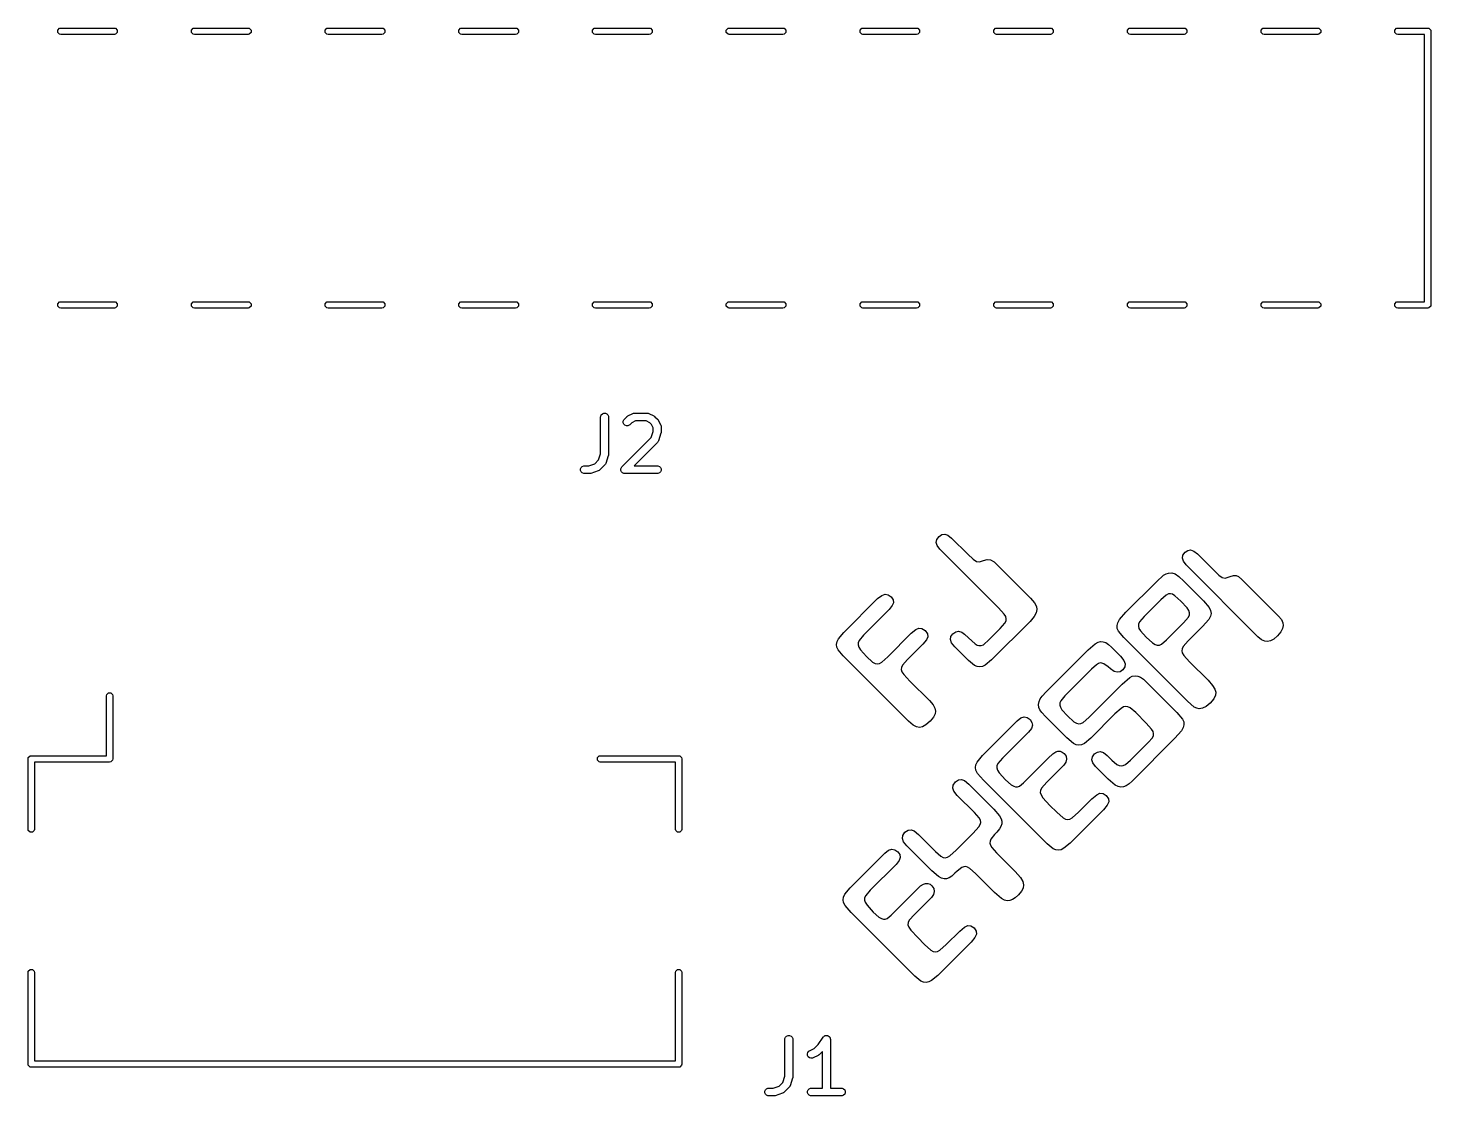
# Model space of a CAD drawing. Extents: x 135.5 to 176.4, y -99.8 to -79.5.
# Drawn here: x 149.74 to 176.39, y -99.8 to -79.52 of the extents above; entities that cross this region are included whole.
import ezdxf

# ---------------------------------------------------------------- set-up
doc = ezdxf.new("R2010")
doc.units = 0
doc.layers.add('BLACK', color=7, linetype='CONTINUOUS')

msp = doc.modelspace()

# ---------------------------------------------------------------- linework, layer by layer
at = {"layer": 'BLACK', "linetype": 'CONTINUOUS'}
for p, q in [((150.304567, -79.552039), (150.337039, -79.519567)), ((150.304567, -79.597961), (150.304567, -79.552039)), ((150.337039, -79.630433), (150.304567, -79.597961)), ((150.337039, -79.519567), (150.36, -79.515)), ((150.36, -79.635), (150.337039, -79.630433)), ((150.36, -79.515), (151.38, -79.515)), ((151.38, -79.635), (150.36, -79.635)), ((151.38, -79.515), (151.402961, -79.519567)), ((151.402961, -79.630433), (151.38, -79.635)), ((151.402961, -79.519567), (151.435433, -79.552039)), ((151.435433, -79.597961), (151.402961, -79.630433)), ((151.435433, -79.552039), (151.435433, -79.597961)), ((152.844567, -79.552039), (152.877039, -79.519567)), ((152.844567, -79.597961), (152.844567, -79.552039)), ((152.877039, -79.630433), (152.844567, -79.597961)), ((152.877039, -79.519567), (152.9, -79.515)), ((152.9, -79.635), (152.877039, -79.630433)), ((152.9, -79.515), (153.92, -79.515)), ((153.92, -79.635), (152.9, -79.635)), ((153.92, -79.515), (153.942961, -79.519567)), ((153.942961, -79.630433), (153.92, -79.635)), ((153.942961, -79.519567), (153.975433, -79.552039)), ((153.975433, -79.597961), (153.942961, -79.630433)), ((153.975433, -79.552039), (153.975433, -79.597961)), ((155.384567, -79.552039), (155.417039, -79.519567)), ((155.384567, -79.597961), (155.384567, -79.552039)), ((155.417039, -79.630433), (155.384567, -79.597961)), ((155.417039, -79.519567), (155.44, -79.515)), ((155.44, -79.635), (155.417039, -79.630433)), ((155.44, -79.515), (156.46, -79.515)), ((156.46, -79.635), (155.44, -79.635)), ((156.46, -79.515), (156.482961, -79.519567)), ((156.482961, -79.630433), (156.46, -79.635)), ((156.482961, -79.519567), (156.515433, -79.552039)), ((156.515433, -79.597961), (156.482961, -79.630433)), ((156.515433, -79.552039), (156.515433, -79.597961)), ((157.924567, -79.552039), (157.957039, -79.519567)), ((157.924567, -79.597961), (157.924567, -79.552039)), ((157.957039, -79.630433), (157.924567, -79.597961)), ((157.957039, -79.519567), (157.98, -79.515)), ((157.98, -79.635), (157.957039, -79.630433)), ((157.98, -79.515), (159, -79.515)), ((159, -79.635), (157.98, -79.635)), ((159, -79.515), (159.022961, -79.519567)), ((159.022961, -79.630433), (159, -79.635)), ((159.022961, -79.519567), (159.055433, -79.552039)), ((159.055433, -79.597961), (159.022961, -79.630433)), ((159.055433, -79.552039), (159.055433, -79.597961)), ((160.464567, -79.552039), (160.497039, -79.519567)), ((160.464567, -79.597961), (160.464567, -79.552039)), ((160.497039, -79.630433), (160.464567, -79.597961)), ((160.497039, -79.519567), (160.52, -79.515)), ((160.52, -79.635), (160.497039, -79.630433)), ((160.52, -79.515), (161.54, -79.515)), ((161.54, -79.635), (160.52, -79.635)), ((161.54, -79.515), (161.562961, -79.519567)), ((161.562961, -79.630433), (161.54, -79.635)), ((161.562961, -79.519567), (161.595433, -79.552039)), ((161.595433, -79.597961), (161.562961, -79.630433)), ((161.595433, -79.552039), (161.595433, -79.597961)), ((163.004567, -79.552039), (163.037039, -79.519567)), ((163.004567, -79.597961), (163.004567, -79.552039)), ((163.037039, -79.630433), (163.004567, -79.597961)), ((163.037039, -79.519567), (163.06, -79.515)), ((163.06, -79.635), (163.037039, -79.630433)), ((163.06, -79.515), (164.08, -79.515)), ((164.08, -79.635), (163.06, -79.635)), ((164.08, -79.515), (164.102961, -79.519567)), ((164.102961, -79.630433), (164.08, -79.635)), ((164.102961, -79.519567), (164.135433, -79.552039)), ((164.135433, -79.597961), (164.102961, -79.630433)), ((164.135433, -79.552039), (164.135433, -79.597961)), ((165.544567, -79.552039), (165.577039, -79.519567)), ((165.544567, -79.597961), (165.544567, -79.552039)), ((165.577039, -79.630433), (165.544567, -79.597961)), ((165.577039, -79.519567), (165.6, -79.515)), ((165.6, -79.635), (165.577039, -79.630433)), ((165.6, -79.515), (166.62, -79.515)), ((166.62, -79.635), (165.6, -79.635)), ((166.62, -79.515), (166.642961, -79.519567)), ((166.642961, -79.630433), (166.62, -79.635)), ((166.642961, -79.519567), (166.675433, -79.552039)), ((166.675433, -79.597961), (166.642961, -79.630433)), ((166.675433, -79.552039), (166.675433, -79.597961)), ((168.084567, -79.552039), (168.117039, -79.519567)), ((168.084567, -79.597961), (168.084567, -79.552039)), ((168.117039, -79.630433), (168.084567, -79.597961)), ((168.117039, -79.519567), (168.14, -79.515)), ((168.14, -79.635), (168.117039, -79.630433)), ((168.14, -79.515), (169.16, -79.515)), ((169.16, -79.635), (168.14, -79.635)), ((169.16, -79.515), (169.182961, -79.519567)), ((169.182961, -79.630433), (169.16, -79.635)), ((169.182961, -79.519567), (169.215433, -79.552039)), ((169.215433, -79.597961), (169.182961, -79.630433)), ((169.215433, -79.552039), (169.215433, -79.597961)), ((170.624567, -79.552039), (170.657039, -79.519567)), ((170.624567, -79.597961), (170.624567, -79.552039)), ((170.657039, -79.630433), (170.624567, -79.597961)), ((170.657039, -79.519567), (170.68, -79.515)), ((170.68, -79.635), (170.657039, -79.630433)), ((170.68, -79.515), (171.7, -79.515)), ((171.7, -79.635), (170.68, -79.635)), ((171.7, -79.515), (171.722961, -79.519567)), ((171.722961, -79.630433), (171.7, -79.635)), ((171.722961, -79.519567), (171.755433, -79.552039)), ((171.755433, -79.597961), (171.722961, -79.630433)), ((171.755433, -79.552039), (171.755433, -79.597961)), ((173.164567, -79.552039), (173.197039, -79.519567)), ((173.164567, -79.597961), (173.164567, -79.552039)), ((173.197039, -79.630433), (173.164567, -79.597961)), ((173.197039, -79.519567), (173.22, -79.515)), ((173.22, -79.635), (173.197039, -79.630433)), ((173.22, -79.515), (174.24, -79.515)), ((174.24, -79.635), (173.22, -79.635)), ((174.24, -79.515), (174.262961, -79.519567)), ((174.262961, -79.630433), (174.24, -79.635)), ((174.262961, -79.519567), (174.295433, -79.552039)), ((174.295433, -79.597961), (174.262961, -79.630433)), ((174.295433, -79.552039), (174.295433, -79.597961)), ((175.704567, -79.552039), (175.737039, -79.519567)), ((175.704567, -79.597961), (175.704567, -79.552039)), ((175.737039, -79.630433), (175.704567, -79.597961)), ((175.737039, -79.519567), (175.76, -79.515)), ((175.76, -79.635), (175.737039, -79.630433)), ((175.76, -79.515), (176.33, -79.515)), ((176.27, -79.635), (175.76, -79.635)), ((176.27, -84.715), (176.27, -79.635)), ((176.33, -79.515), (176.352961, -79.519567)), ((176.352961, -79.519567), (176.385433, -79.552039)), ((176.385433, -79.552039), (176.39, -79.575)), ((176.39, -79.575), (176.39, -84.775)), ((150.304567, -84.752039), (150.337039, -84.719567)), ((150.337039, -84.719567), (150.36, -84.715)), ((150.36, -84.715), (151.38, -84.715)), ((151.38, -84.715), (151.402961, -84.719567)), ((151.402961, -84.719567), (151.435433, -84.752039)), ((152.844567, -84.752039), (152.877039, -84.719567)), ((152.877039, -84.719567), (152.9, -84.715)), ((152.9, -84.715), (153.92, -84.715)), ((153.92, -84.715), (153.942961, -84.719567)), ((153.942961, -84.719567), (153.975433, -84.752039)), ((155.384567, -84.752039), (155.417039, -84.719567)), ((155.417039, -84.719567), (155.44, -84.715)), ((155.44, -84.715), (156.46, -84.715)), ((156.46, -84.715), (156.482961, -84.719567)), ((156.482961, -84.719567), (156.515433, -84.752039)), ((157.924567, -84.752039), (157.957039, -84.719567)), ((157.957039, -84.719567), (157.98, -84.715)), ((157.98, -84.715), (159, -84.715)), ((159, -84.715), (159.022961, -84.719567)), ((159.022961, -84.719567), (159.055433, -84.752039)), ((160.464567, -84.752039), (160.497039, -84.719567)), ((160.497039, -84.719567), (160.52, -84.715)), ((160.52, -84.715), (161.54, -84.715)), ((161.54, -84.715), (161.562961, -84.719567)), ((161.562961, -84.719567), (161.595433, -84.752039)), ((163.004567, -84.752039), (163.037039, -84.719567)), ((163.037039, -84.719567), (163.06, -84.715)), ((163.06, -84.715), (164.08, -84.715)), ((164.08, -84.715), (164.102961, -84.719567)), ((164.102961, -84.719567), (164.135433, -84.752039)), ((165.544567, -84.752039), (165.577039, -84.719567)), ((165.577039, -84.719567), (165.6, -84.715)), ((165.6, -84.715), (166.62, -84.715)), ((166.62, -84.715), (166.642961, -84.719567)), ((166.642961, -84.719567), (166.675433, -84.752039)), ((168.084567, -84.752039), (168.117039, -84.719567)), ((168.117039, -84.719567), (168.14, -84.715)), ((168.14, -84.715), (169.16, -84.715)), ((169.16, -84.715), (169.182961, -84.719567)), ((169.182961, -84.719567), (169.215433, -84.752039)), ((170.624567, -84.752039), (170.657039, -84.719567)), ((170.657039, -84.719567), (170.68, -84.715)), ((170.68, -84.715), (171.7, -84.715)), ((171.7, -84.715), (171.722961, -84.719567)), ((171.722961, -84.719567), (171.755433, -84.752039)), ((173.164567, -84.752039), (173.197039, -84.719567)), ((173.197039, -84.719567), (173.22, -84.715)), ((173.22, -84.715), (174.24, -84.715)), ((174.24, -84.715), (174.262961, -84.719567)), ((174.262961, -84.719567), (174.295433, -84.752039)), ((175.704567, -84.752039), (175.737039, -84.719567)), ((175.737039, -84.719567), (175.76, -84.715)), ((175.76, -84.715), (176.27, -84.715)), ((150.304567, -84.797961), (150.304567, -84.752039)), ((150.337039, -84.830433), (150.304567, -84.797961)), ((150.36, -84.835), (150.337039, -84.830433)), ((151.38, -84.835), (150.36, -84.835)), ((151.402961, -84.830433), (151.38, -84.835)), ((151.435433, -84.797961), (151.402961, -84.830433)), ((151.435433, -84.752039), (151.435433, -84.797961)), ((152.844567, -84.797961), (152.844567, -84.752039)), ((152.877039, -84.830433), (152.844567, -84.797961)), ((152.9, -84.835), (152.877039, -84.830433)), ((153.92, -84.835), (152.9, -84.835)), ((153.942961, -84.830433), (153.92, -84.835)), ((153.975433, -84.797961), (153.942961, -84.830433)), ((153.975433, -84.752039), (153.975433, -84.797961)), ((155.384567, -84.797961), (155.384567, -84.752039)), ((155.417039, -84.830433), (155.384567, -84.797961)), ((155.44, -84.835), (155.417039, -84.830433)), ((156.46, -84.835), (155.44, -84.835)), ((156.482961, -84.830433), (156.46, -84.835)), ((156.515433, -84.797961), (156.482961, -84.830433)), ((156.515433, -84.752039), (156.515433, -84.797961)), ((157.924567, -84.797961), (157.924567, -84.752039)), ((157.957039, -84.830433), (157.924567, -84.797961)), ((157.98, -84.835), (157.957039, -84.830433)), ((159, -84.835), (157.98, -84.835)), ((159.022961, -84.830433), (159, -84.835)), ((159.055433, -84.797961), (159.022961, -84.830433)), ((159.055433, -84.752039), (159.055433, -84.797961)), ((160.464567, -84.797961), (160.464567, -84.752039)), ((160.497039, -84.830433), (160.464567, -84.797961)), ((160.52, -84.835), (160.497039, -84.830433)), ((161.54, -84.835), (160.52, -84.835)), ((161.562961, -84.830433), (161.54, -84.835)), ((161.595433, -84.797961), (161.562961, -84.830433)), ((161.595433, -84.752039), (161.595433, -84.797961)), ((163.004567, -84.797961), (163.004567, -84.752039)), ((163.037039, -84.830433), (163.004567, -84.797961)), ((163.06, -84.835), (163.037039, -84.830433)), ((164.08, -84.835), (163.06, -84.835)), ((164.102961, -84.830433), (164.08, -84.835)), ((164.135433, -84.797961), (164.102961, -84.830433)), ((164.135433, -84.752039), (164.135433, -84.797961)), ((165.544567, -84.797961), (165.544567, -84.752039)), ((165.577039, -84.830433), (165.544567, -84.797961)), ((165.6, -84.835), (165.577039, -84.830433)), ((166.62, -84.835), (165.6, -84.835)), ((166.642961, -84.830433), (166.62, -84.835)), ((166.675433, -84.797961), (166.642961, -84.830433)), ((166.675433, -84.752039), (166.675433, -84.797961)), ((168.084567, -84.797961), (168.084567, -84.752039)), ((168.117039, -84.830433), (168.084567, -84.797961)), ((168.14, -84.835), (168.117039, -84.830433)), ((169.16, -84.835), (168.14, -84.835)), ((169.182961, -84.830433), (169.16, -84.835)), ((169.215433, -84.797961), (169.182961, -84.830433)), ((169.215433, -84.752039), (169.215433, -84.797961)), ((170.624567, -84.797961), (170.624567, -84.752039)), ((170.657039, -84.830433), (170.624567, -84.797961)), ((170.68, -84.835), (170.657039, -84.830433)), ((171.7, -84.835), (170.68, -84.835)), ((171.722961, -84.830433), (171.7, -84.835)), ((171.755433, -84.797961), (171.722961, -84.830433)), ((171.755433, -84.752039), (171.755433, -84.797961)), ((173.164567, -84.797961), (173.164567, -84.752039)), ((173.197039, -84.830433), (173.164567, -84.797961)), ((173.22, -84.835), (173.197039, -84.830433)), ((174.24, -84.835), (173.22, -84.835)), ((174.262961, -84.830433), (174.24, -84.835)), ((174.295433, -84.797961), (174.262961, -84.830433)), ((174.295433, -84.752039), (174.295433, -84.797961)), ((175.704567, -84.797961), (175.704567, -84.752039)), ((175.737039, -84.830433), (175.704567, -84.797961)), ((175.76, -84.835), (175.737039, -84.830433)), ((176.33, -84.835), (175.76, -84.835)), ((176.352961, -84.830433), (176.33, -84.835)), ((176.385433, -84.797961), (176.352961, -84.830433)), ((176.39, -84.775), (176.385433, -84.797961)), ((160.618107, -86.890187), (160.629306, -86.863151)), ((160.629306, -86.863151), (160.649998, -86.842459)), ((160.649998, -86.842459), (160.677034, -86.83126)), ((160.677034, -86.83126), (160.706298, -86.83126)), ((160.706298, -86.83126), (160.733334, -86.842459)), ((160.733334, -86.842459), (160.754026, -86.863151)), ((160.754026, -86.863151), (160.765225, -86.890187)), ((161.134316, -86.885356), (161.229554, -86.837737)), ((161.229554, -86.837737), (161.243285, -86.832482)), ((161.243285, -86.832482), (161.245974, -86.83229)), ((161.245974, -86.83229), (161.248463, -86.83126)), ((161.248463, -86.83126), (161.263095, -86.829819)), ((161.263095, -86.829819), (161.50119, -86.829819)), ((161.50119, -86.829819), (161.515822, -86.83126)), ((161.515822, -86.83126), (161.518311, -86.832291)), ((161.518311, -86.832291), (161.520999, -86.832482)), ((161.520999, -86.832482), (161.534731, -86.837737)), ((161.534731, -86.837737), (161.629969, -86.885356)), ((160.616666, -86.904819), (160.618107, -86.890187)), ((160.616666, -87.606934), (160.616666, -86.904819)), ((160.765225, -86.890187), (160.766666, -86.904819)), ((160.766666, -86.904819), (160.766666, -87.619104)), ((161.046679, -86.985426), (161.057878, -86.958389)), ((161.046679, -87.014688), (161.046679, -86.985426)), ((161.057878, -87.041725), (161.046679, -87.014688)), ((161.057878, -86.958389), (161.067205, -86.947024)), ((161.07857, -87.062417), (161.057878, -87.041725)), ((161.067205, -86.947024), (161.114824, -86.899405)), ((161.105607, -87.073616), (161.07857, -87.062417)), ((161.134869, -87.073616), (161.105607, -87.073616)), ((161.114824, -86.899405), (161.120573, -86.894686)), ((161.120573, -86.894686), (161.121873, -86.893188)), ((161.121873, -86.893188), (161.124132, -86.891766)), ((161.124132, -86.891766), (161.126189, -86.890078)), ((161.126189, -86.890078), (161.128016, -86.88932)), ((161.128016, -86.88932), (161.134316, -86.885356)), ((161.161906, -87.062417), (161.134869, -87.073616)), ((161.173271, -87.05309), (161.161906, -87.062417)), ((161.212284, -87.014077), (161.173271, -87.05309)), ((161.2808, -86.979819), (161.212284, -87.014077)), ((161.483485, -86.979819), (161.2808, -86.979819)), ((161.552001, -87.014077), (161.483485, -86.979819)), ((161.582408, -87.044484), (161.552001, -87.014077)), ((161.616666, -87.113), (161.582408, -87.044484)), ((161.616666, -87.178363), (161.616666, -87.113)), ((161.629969, -86.885356), (161.636268, -86.88932)), ((161.636268, -86.88932), (161.638096, -86.890078)), ((161.638096, -86.890078), (161.640152, -86.891766)), ((161.640152, -86.891766), (161.642412, -86.893188)), ((161.642412, -86.893188), (161.643711, -86.894686)), ((161.643711, -86.894686), (161.649461, -86.899405)), ((161.649461, -86.899405), (161.69708, -86.947024)), ((161.69708, -86.947024), (161.701798, -86.952773)), ((161.701798, -86.952773), (161.703297, -86.954073)), ((161.703297, -86.954073), (161.704718, -86.956332)), ((161.704718, -86.956332), (161.706407, -86.958389)), ((161.706407, -86.958389), (161.707164, -86.960216)), ((161.707164, -86.960216), (161.711129, -86.966516)), ((161.711129, -86.966516), (161.758748, -87.061754)), ((161.758748, -87.061754), (161.764003, -87.075485)), ((161.764003, -87.075485), (161.764194, -87.078174)), ((161.764194, -87.078174), (161.765225, -87.080663)), ((161.765225, -87.080663), (161.766666, -87.095295)), ((161.766666, -87.095295), (161.766666, -87.190533)), ((161.019586, -87.851786), (161.578494, -87.292876)), ((161.69708, -87.386423), (161.253685, -87.829819)), ((161.578494, -87.292876), (161.616666, -87.178363)), ((161.706408, -87.375058), (161.69708, -87.386423)), ((161.707439, -87.372567), (161.706408, -87.375058)), ((161.709204, -87.370533), (161.707439, -87.372567)), ((161.715198, -87.357107), (161.709204, -87.370533)), ((161.762817, -87.214251), (161.715198, -87.357107)), ((161.764466, -87.206995), (161.762817, -87.214251)), ((161.765225, -87.205165), (161.764466, -87.206995)), ((161.765486, -87.202511), (161.765225, -87.205165)), ((161.766077, -87.199914), (161.765486, -87.202511)), ((161.766666, -87.190533), (161.765936, -87.197939)), ((161.765936, -87.197939), (161.766077, -87.199914)), ((160.578494, -87.721447), (160.616666, -87.606934)), ((160.762817, -87.642822), (160.715198, -87.785678)), ((160.764466, -87.635566), (160.762817, -87.642822)), ((160.765225, -87.633736), (160.764466, -87.635566)), ((160.765486, -87.631082), (160.765225, -87.633736)), ((160.766077, -87.628485), (160.765486, -87.631082)), ((160.766666, -87.619104), (160.765936, -87.62651)), ((160.765936, -87.62651), (160.766077, -87.628485)), ((160.237155, -87.890187), (160.248354, -87.863151)), ((160.237155, -87.919451), (160.237155, -87.890187)), ((160.248354, -87.946487), (160.237155, -87.919451)), ((160.248354, -87.863151), (160.269046, -87.842459)), ((160.269046, -87.842459), (160.296082, -87.83126)), ((160.296082, -87.83126), (160.310714, -87.829819)), ((160.310714, -87.829819), (160.393782, -87.829819)), ((160.393782, -87.829819), (160.508295, -87.791647)), ((160.572526, -87.928351), (160.429669, -87.97597)), ((160.508295, -87.791647), (160.578494, -87.721447)), ((160.585951, -87.922357), (160.572526, -87.928351)), ((160.587986, -87.920591), (160.585951, -87.922357)), ((160.590477, -87.91956), (160.587986, -87.920591)), ((160.601842, -87.910233), (160.590477, -87.91956)), ((160.697081, -87.814993), (160.601842, -87.910233)), ((160.706408, -87.803628), (160.697081, -87.814993)), ((160.707438, -87.801139), (160.706408, -87.803628)), ((160.709204, -87.799104), (160.707438, -87.801139)), ((160.715198, -87.785678), (160.709204, -87.799104)), ((160.99906, -87.890187), (161.010259, -87.863151)), ((160.99906, -87.919451), (160.99906, -87.890187)), ((161.010259, -87.946487), (160.99906, -87.919451)), ((161.010259, -87.863151), (161.019586, -87.851786)), ((161.253685, -87.829819), (161.691666, -87.829819)), ((161.691666, -87.829819), (161.706298, -87.83126)), ((161.706298, -87.83126), (161.733334, -87.842459)), ((161.733334, -87.842459), (161.754026, -87.863151)), ((161.754026, -87.863151), (161.765225, -87.890187)), ((161.765225, -87.919451), (161.754026, -87.946487)), ((161.765225, -87.890187), (161.765225, -87.919451)), ((160.269046, -87.967179), (160.248354, -87.946487)), ((160.296082, -87.978378), (160.269046, -87.967179)), ((160.310714, -87.979819), (160.296082, -87.978378)), ((160.405952, -87.979819), (160.310714, -87.979819)), ((160.413357, -87.979089), (160.405952, -87.979819)), ((160.415332, -87.97923), (160.413357, -87.979089)), ((160.417929, -87.978639), (160.415332, -87.97923)), ((160.420584, -87.978378), (160.417929, -87.978639)), ((160.422415, -87.977619), (160.420584, -87.978378)), ((160.429669, -87.97597), (160.422415, -87.977619)), ((161.030951, -87.967179), (161.010259, -87.946487)), ((161.057987, -87.978378), (161.030951, -87.967179)), ((161.072619, -87.979819), (161.057987, -87.978378)), ((161.691666, -87.979819), (161.072619, -87.979819)), ((161.706298, -87.978378), (161.691666, -87.979819)), ((161.733334, -87.967179), (161.706298, -87.978378)), ((161.754026, -87.946487), (161.733334, -87.967179)), ((166.993545, -89.28778), (167.004064, -89.231781)), ((167.004064, -89.231781), (167.045253, -89.173938)), ((167.045253, -89.173938), (167.098722, -89.136865)), ((167.098722, -89.136865), (167.152661, -89.128588)), ((167.152661, -89.128588), (167.212785, -89.147878)), ((167.212785, -89.147878), (167.285206, -89.20427)), ((167.285206, -89.20427), (167.590895, -89.509959)), ((167.01077, -89.347544), (166.993545, -89.28778)), ((167.063711, -89.416914), (167.01077, -89.347544)), ((168.176907, -90.53011), (167.063711, -89.416914)), ((167.590895, -89.509959), (167.692252, -89.608941)), ((171.668973, -89.586718), (171.678978, -89.531655)), ((171.678978, -89.531655), (171.718999, -89.475192)), ((171.718999, -89.475192), (171.771139, -89.439266)), ((171.771139, -89.439266), (171.824234, -89.43153)), ((171.824234, -89.43153), (171.883999, -89.451138)), ((171.883999, -89.451138), (171.956577, -89.507898)), ((171.956577, -89.507898), (172.272089, -89.82341)), ((167.692252, -89.608941), (167.757772, -89.652873)), ((167.757772, -89.652873), (167.814009, -89.656651)), ((167.814009, -89.656651), (167.890863, -89.630961)), ((167.890863, -89.630961), (167.96286, -89.609912)), ((167.96286, -89.609912), (168.022875, -89.616389)), ((168.022875, -89.616389), (168.090123, -89.658162)), ((168.090123, -89.658162), (168.181441, -89.744299)), ((168.181441, -89.744299), (168.782781, -90.345639)), ((171.68639, -89.645941), (171.668973, -89.586718)), ((171.7394, -89.715145), (171.68639, -89.645941)), ((173.103667, -91.079413), (171.7394, -89.715145)), ((170.592849, -90.615158), (171.174004, -90.034003)), ((171.174004, -90.034003), (171.308499, -89.912246)), ((171.308499, -89.912246), (171.357488, -89.883463)), ((171.357488, -89.883463), (171.404243, -89.869609)), ((171.404243, -89.869609), (171.470087, -89.864644)), ((171.470087, -89.864644), (171.529886, -89.883857)), ((171.529886, -89.883857), (171.600372, -89.93405)), ((171.600372, -89.93405), (171.693849, -90.022561)), ((171.693849, -90.022561), (172.068836, -90.397549)), ((172.272089, -89.82341), (172.363515, -89.910087)), ((172.363515, -89.910087), (172.426877, -89.954235)), ((172.426877, -89.954235), (172.479552, -89.963949)), ((172.479552, -89.963949), (172.539675, -89.947003)), ((172.539675, -89.947003), (172.574432, -89.932323)), ((172.574432, -89.932323), (172.640733, -89.914104)), ((172.640733, -89.914104), (172.690145, -89.916347)), ((172.690145, -89.916347), (172.737021, -89.937848)), ((172.737021, -89.937848), (172.800569, -89.990935)), ((172.800569, -89.990935), (172.875156, -90.065522)), ((172.875156, -90.065522), (173.496357, -90.686723)), ((165.87679, -90.356217), (165.955728, -90.294421)), ((165.955728, -90.294421), (166.020603, -90.273024)), ((166.020603, -90.273024), (166.078105, -90.281295)), ((166.078105, -90.281295), (166.134446, -90.320057)), ((166.134446, -90.320057), (166.174558, -90.378218)), ((171.359879, -90.288744), (171.257119, -90.379199)), ((171.401852, -90.267593), (171.359879, -90.288744)), ((171.440619, -90.263702), (171.401852, -90.267593)), ((171.479879, -90.274169), (171.440619, -90.263702)), ((171.526, -90.301157), (171.479879, -90.274169)), ((171.639122, -90.40219), (171.526, -90.301157)), ((165.236268, -90.99674), (165.87679, -90.356217)), ((166.095911, -90.565407), (165.608664, -91.052653)), ((166.158009, -90.489305), (166.095911, -90.565407)), ((166.180536, -90.432855), (166.158009, -90.489305)), ((166.174558, -90.378218), (166.180536, -90.432855)), ((168.28474, -90.650249), (168.176907, -90.53011)), ((168.782781, -90.345639), (168.856978, -90.433428)), ((168.856978, -90.433428), (168.893804, -90.505029)), ((168.903675, -90.565191), (168.891237, -90.625204)), ((168.893804, -90.505029), (168.903675, -90.565191)), ((171.257119, -90.379199), (170.940528, -90.69579)), ((171.760448, -90.533231), (171.639122, -90.40219)), ((171.793847, -90.584282), (171.760448, -90.533231)), ((171.806539, -90.624873), (171.793847, -90.584282)), ((172.068836, -90.397549), (172.177749, -90.526754)), ((172.177749, -90.526754), (172.205094, -90.584261)), ((172.205094, -90.584261), (172.211966, -90.636962)), ((168.773929, -90.788845), (168.041873, -91.520902)), ((168.208534, -90.92593), (168.297801, -90.821983)), ((168.313113, -90.698504), (168.28474, -90.650249)), ((168.297801, -90.821983), (168.318332, -90.778837)), ((168.323059, -90.738868), (168.313113, -90.698504)), ((168.318332, -90.778837), (168.323059, -90.738868)), ((168.851593, -90.698122), (168.773929, -90.788845)), ((168.891237, -90.625204), (168.851593, -90.698122)), ((170.42716, -90.867201), (170.439483, -90.813325)), ((170.428366, -90.879506), (170.42716, -90.867201)), ((170.439483, -90.813325), (170.472171, -90.753539)), ((170.472171, -90.753539), (170.592849, -90.615158)), ((170.836085, -90.838233), (170.832586, -90.879506)), ((170.855146, -90.796067), (170.836085, -90.838233)), ((170.940528, -90.69579), (170.855146, -90.796067)), ((171.368298, -91.138457), (171.692337, -90.814417)), ((171.692337, -90.814417), (171.782792, -90.709283)), ((171.782792, -90.709283), (171.803506, -90.664988)), ((171.803506, -90.664988), (171.806539, -90.624873)), ((172.16825, -90.749329), (172.047464, -90.887601)), ((172.200616, -90.689625), (172.16825, -90.749329)), ((172.211966, -90.636962), (172.200616, -90.689625)), ((173.496357, -90.686723), (173.550747, -90.753193)), ((173.550747, -90.753193), (173.578329, -90.81302)), ((173.584869, -90.868928), (173.572734, -90.924604)), ((173.578329, -90.81302), (173.584869, -90.868928)), ((165.109111, -91.172936), (165.135235, -91.118066)), ((165.135235, -91.118066), (165.236268, -90.99674)), ((165.608664, -91.052653), (165.526953, -91.151419)), ((166.071084, -91.460671), (166.518716, -91.013039)), ((166.518716, -91.013039), (166.604156, -90.942044)), ((166.604156, -90.942044), (166.664005, -90.916324)), ((166.664005, -90.916324), (166.721202, -90.921288)), ((166.721202, -90.921288), (166.782632, -90.963278)), ((166.806834, -91.138968), (166.740319, -91.219746)), ((166.782632, -90.963278), (166.825038, -91.024581)), ((166.830882, -91.080826), (166.806834, -91.138968)), ((166.825038, -91.024581), (166.830882, -91.080826)), ((167.263862, -91.132571), (167.271652, -91.078113)), ((167.28419, -91.194073), (167.263862, -91.132571)), ((167.271652, -91.078113), (167.308305, -91.024804)), ((167.308305, -91.024804), (167.364258, -90.985079)), ((167.364258, -90.985079), (167.418279, -90.975314)), ((167.418279, -90.975314), (167.47583, -90.992638)), ((167.47583, -90.992638), (167.526346, -91.028259)), ((167.526346, -91.028259), (167.604388, -91.101335)), ((167.604388, -91.101335), (167.732298, -91.214565)), ((167.888489, -91.231512), (168.000855, -91.133609)), ((168.000855, -91.133609), (168.208534, -90.92593)), ((170.432406, -90.920714), (170.428366, -90.879506)), ((170.456412, -90.975034), (170.432406, -90.920714)), ((170.556905, -91.095604), (170.456412, -90.975034)), ((171.764874, -92.303573), (170.556905, -91.095604)), ((170.832586, -90.879506), (170.843588, -90.921067)), ((170.843588, -90.921067), (170.872417, -90.969853)), ((170.872417, -90.969853), (170.978523, -91.088048)), ((170.978523, -91.088048), (171.100604, -91.19804)), ((171.271907, -91.220168), (171.368298, -91.138457)), ((172.047464, -90.887601), (171.777827, -91.157238)), ((173.171907, -91.135683), (173.103667, -91.079413)), ((173.231631, -91.163854), (173.171907, -91.135683)), ((173.402656, -91.124137), (173.339898, -91.15832)), ((173.47736, -91.060415), (173.402656, -91.124137)), ((173.539148, -90.987493), (173.47736, -91.060415)), ((173.572734, -90.924604), (173.539148, -90.987493)), ((165.100262, -91.22428), (165.109111, -91.172936)), ((165.106758, -91.275221), (165.100262, -91.22428)), ((165.129514, -91.326932), (165.106758, -91.275221)), ((165.222451, -91.439946), (165.129514, -91.326932)), ((165.5094, -91.194467), (165.507955, -91.235829)), ((165.507955, -91.235829), (165.521182, -91.277629)), ((165.526953, -91.151419), (165.5094, -91.194467)), ((165.521182, -91.277629), (165.553614, -91.32963)), ((165.553614, -91.32963), (165.667816, -91.456137)), ((166.740319, -91.219746), (166.448446, -91.511619)), ((167.342846, -91.268967), (167.28419, -91.194073)), ((167.602337, -91.528458), (167.342846, -91.268967)), ((167.732298, -91.214565), (167.770859, -91.237831)), ((167.770859, -91.237831), (167.804187, -91.248027)), ((167.804187, -91.248027), (167.848184, -91.247604)), ((167.848184, -91.247604), (167.888489, -91.231512)), ((169.079083, -92.128924), (169.880438, -91.327569)), ((169.880438, -91.327569), (170.008888, -91.216822)), ((170.008888, -91.216822), (170.065807, -91.185328)), ((170.065807, -91.185328), (170.115102, -91.171918)), ((170.115102, -91.171918), (170.163985, -91.17379)), ((170.163985, -91.17379), (170.2143, -91.192535)), ((170.2143, -91.192535), (170.263275, -91.225084)), ((170.263275, -91.225084), (170.321701, -91.277269)), ((170.321701, -91.277269), (170.493759, -91.449327)), ((171.100604, -91.19804), (171.150311, -91.228259)), ((171.150311, -91.228259), (171.190951, -91.240245)), ((171.190951, -91.240245), (171.230937, -91.237936)), ((171.230937, -91.237936), (171.271907, -91.220168)), ((171.661056, -91.30707), (171.655853, -91.346783)), ((171.655853, -91.346783), (171.666006, -91.386537)), ((171.683594, -91.263776), (171.661056, -91.30707)), ((171.666006, -91.386537), (171.695144, -91.433783)), ((171.777827, -91.157238), (171.683594, -91.263776)), ((173.285872, -91.170515), (173.231631, -91.163854)), ((173.339898, -91.15832), (173.285872, -91.170515)), ((166.467876, -92.68537), (165.222451, -91.439946)), ((165.667816, -91.456137), (165.784177, -91.560408)), ((165.784177, -91.560408), (165.831317, -91.58699)), ((165.831317, -91.58699), (165.871393, -91.594949)), ((165.871393, -91.594949), (165.911428, -91.587502)), ((165.911428, -91.587502), (165.957098, -91.562351)), ((165.957098, -91.562351), (166.071084, -91.460671)), ((166.332627, -91.661734), (166.329171, -91.703646)), ((166.354322, -91.618049), (166.332627, -91.661734)), ((166.448446, -91.511619), (166.354322, -91.618049)), ((167.718589, -91.624633), (167.602337, -91.528458)), ((167.770847, -91.648265), (167.718589, -91.624633)), ((167.819622, -91.654857), (167.770847, -91.648265)), ((167.868613, -91.645889), (167.819622, -91.654857)), ((167.923138, -91.61956), (167.868613, -91.645889)), ((168.041873, -91.520902), (167.923138, -91.61956)), ((170.034362, -91.611886), (169.938726, -91.697592)), ((170.073685, -91.588019), (170.034362, -91.611886)), ((170.10679, -91.578101), (170.073685, -91.588019)), ((170.140002, -91.579195), (170.10679, -91.578101)), ((170.175657, -91.592133), (170.140002, -91.579195)), ((170.258232, -91.652904), (170.175657, -91.592133)), ((170.300869, -91.690791), (170.258232, -91.652904)), ((170.493759, -91.449327), (170.557694, -91.530493)), ((170.572501, -91.654018), (170.534561, -91.709681)), ((170.557694, -91.530493), (170.58013, -91.596416)), ((170.58013, -91.596416), (170.572501, -91.654018)), ((171.695144, -91.433783), (171.806431, -91.554785)), ((171.806431, -91.554785), (172.154865, -91.903219)), ((166.329171, -91.703646), (166.341874, -91.746026)), ((166.341874, -91.746026), (166.37483, -91.797231)), ((166.37483, -91.797231), (166.492702, -91.924817)), ((166.492702, -91.924817), (166.862185, -92.2943)), ((169.938726, -91.697592), (169.434209, -92.202108)), ((170.37177, -91.739435), (170.300869, -91.690791)), ((170.430711, -91.755108), (170.37177, -91.739435)), ((170.483309, -91.745584), (170.430711, -91.755108)), ((170.534561, -91.709681), (170.483309, -91.745584)), ((170.527329, -91.979426), (170.666897, -91.85497)), ((170.666897, -91.85497), (170.717051, -91.830305)), ((170.717051, -91.830305), (170.770628, -91.822264)), ((170.770628, -91.822264), (170.822686, -91.82782)), ((170.822686, -91.82782), (170.874468, -91.850112)), ((170.874468, -91.850112), (170.927129, -91.888623)), ((170.927129, -91.888623), (171.007019, -91.962587)), ((172.154865, -91.903219), (172.242797, -92.003291)), ((151.23, -92.2), (151.234567, -92.177039)), ((151.23, -93.34), (151.23, -92.2)), ((151.234567, -92.177039), (151.267039, -92.144567)), ((151.267039, -92.144567), (151.312961, -92.144567)), ((151.312961, -92.144567), (151.345433, -92.177039)), ((151.345433, -92.177039), (151.35, -92.2)), ((151.35, -92.2), (151.35, -93.4)), ((168.968228, -92.260073), (169.007245, -92.206678)), ((169.007245, -92.206678), (169.079083, -92.128924)), ((169.434209, -92.202108), (169.358759, -92.29483)), ((169.894147, -92.612608), (170.527329, -91.979426)), ((171.007019, -91.962587), (171.564643, -92.520211)), ((172.242797, -92.003291), (172.287781, -92.078411)), ((172.296829, -92.192329), (172.263711, -92.260343)), ((172.287781, -92.078411), (172.303392, -92.135293)), ((172.303392, -92.135293), (172.296829, -92.192329)), ((166.862185, -92.2943), (166.931737, -92.37514)), ((166.931737, -92.37514), (166.967877, -92.440071)), ((166.967877, -92.440071), (166.980056, -92.493343)), ((168.936925, -92.367582), (168.944603, -92.313257)), ((168.943559, -92.421368), (168.936925, -92.367582)), ((168.962615, -92.469263), (168.943559, -92.421368)), ((168.944603, -92.313257), (168.968228, -92.260073)), ((168.996355, -92.517064), (168.962615, -92.469263)), ((169.341833, -92.336668), (169.339869, -92.376973)), ((169.339869, -92.376973), (169.351664, -92.417515)), ((169.358759, -92.29483), (169.341833, -92.336668)), ((169.351664, -92.417515), (169.380887, -92.466132)), ((169.380887, -92.466132), (169.484618, -92.581953)), ((170.504338, -92.443033), (170.387761, -92.547304)), ((170.552196, -92.414719), (170.504338, -92.443033)), ((170.591338, -92.40439), (170.552196, -92.414719)), ((170.630393, -92.408691), (170.591338, -92.40439)), ((170.674777, -92.430404), (170.630393, -92.408691)), ((170.780775, -92.521722), (170.674777, -92.430404)), ((171.892676, -92.416479), (171.764874, -92.303573)), ((171.940028, -92.439469), (171.892676, -92.416479)), ((171.989283, -92.447027), (171.940028, -92.439469)), ((172.053107, -92.436942), (171.989283, -92.447027)), ((172.120308, -92.404571), (172.053107, -92.436942)), ((172.1934, -92.344375), (172.120308, -92.404571)), ((172.263711, -92.260343), (172.1934, -92.344375)), ((166.552072, -92.757163), (166.467876, -92.68537)), ((166.878915, -92.683859), (166.795151, -92.755529)), ((166.941772, -92.608821), (166.878915, -92.683859)), ((166.972603, -92.546636), (166.941772, -92.608821)), ((166.980056, -92.493343), (166.972603, -92.546636)), ((167.871654, -93.336353), (168.529555, -92.678452)), ((168.529555, -92.678452), (168.601292, -92.623122)), ((168.601292, -92.623122), (168.661913, -92.604621)), ((168.661913, -92.604621), (168.717448, -92.614066)), ((168.717448, -92.614066), (168.77361, -92.653518)), ((168.77361, -92.653518), (168.810644, -92.706891)), ((168.810644, -92.706891), (168.818947, -92.760673)), ((169.065698, -92.592423), (168.996355, -92.517064)), ((169.474148, -93.000872), (169.065698, -92.592423)), ((169.484618, -92.581953), (169.609074, -92.69432)), ((169.609074, -92.69432), (169.6588, -92.723931)), ((169.6588, -92.723931), (169.699313, -92.734258)), ((169.699313, -92.734258), (169.739703, -92.729236)), ((169.739703, -92.729236), (169.785234, -92.706841)), ((169.785234, -92.706841), (169.894147, -92.612608)), ((170.387761, -92.547304), (169.930307, -93.004758)), ((170.983056, -92.724004), (170.780775, -92.521722)), ((171.083442, -92.836694), (170.983056, -92.724004)), ((171.564643, -92.520211), (171.668482, -92.644127)), ((171.668482, -92.644127), (171.693327, -92.699416)), ((171.693327, -92.699416), (171.698706, -92.752932)), ((166.619006, -92.792695), (166.552072, -92.757163)), ((166.673611, -92.802595), (166.619006, -92.792695)), ((166.728285, -92.791684), (166.673611, -92.802595)), ((166.795151, -92.755529), (166.728285, -92.791684)), ((168.74371, -92.892608), (168.251499, -93.384819)), ((168.799788, -92.820553), (168.74371, -92.892608)), ((168.818947, -92.760673), (168.799788, -92.820553)), ((169.598604, -93.105252), (169.474148, -93.000872)), ((169.930307, -93.004758), (169.808981, -93.105791)), ((171.017058, -93.092407), (171.098877, -92.998498)), ((171.110509, -92.882326), (171.083442, -92.836694)), ((171.098877, -92.998498), (171.118693, -92.957819)), ((171.121545, -92.920348), (171.110509, -92.882326)), ((171.118693, -92.957819), (171.121545, -92.920348)), ((171.652399, -92.867889), (171.527943, -93.009832)), ((171.686109, -92.806845), (171.652399, -92.867889)), ((171.698706, -92.752932), (171.686109, -92.806845)), ((169.208936, -93.302784), (169.261504, -93.265112)), ((169.261504, -93.265112), (169.301428, -93.253709)), ((169.301428, -93.253709), (169.34505, -93.255829)), ((169.34505, -93.255829), (169.386807, -93.270766)), ((169.386807, -93.270766), (169.422984, -93.297926)), ((169.653594, -93.131298), (169.598604, -93.105252)), ((169.703846, -93.139469), (169.653594, -93.131298)), ((169.754174, -93.131572), (169.703846, -93.139469)), ((169.808981, -93.105791), (169.754174, -93.131572)), ((170.000576, -93.307533), (170.054004, -93.270569)), ((170.054004, -93.270569), (170.108077, -93.262417)), ((170.108077, -93.262417), (170.168555, -93.281973)), ((170.685679, -93.423786), (171.017058, -93.092407)), ((171.527943, -93.009832), (170.716766, -93.821009)), ((149.74, -93.4), (149.744567, -93.377039)), ((149.74, -94.74), (149.74, -93.4)), ((149.744567, -93.377039), (149.777039, -93.344567)), ((149.777039, -93.344567), (149.8, -93.34)), ((149.8, -93.34), (151.23, -93.34)), ((151.29, -93.46), (149.86, -93.46)), ((149.86, -93.46), (149.86, -94.74)), ((151.312961, -93.455433), (151.29, -93.46)), ((151.345433, -93.422961), (151.312961, -93.455433)), ((151.35, -93.4), (151.345433, -93.422961)), ((160.554567, -93.377039), (160.587039, -93.344567)), ((160.554567, -93.422961), (160.554567, -93.377039)), ((160.587039, -93.455433), (160.554567, -93.422961)), ((160.587039, -93.344567), (160.61, -93.34)), ((160.61, -93.46), (160.587039, -93.455433)), ((160.61, -93.34), (162.1, -93.34)), ((162.04, -93.46), (160.61, -93.46)), ((162.04, -94.74), (162.04, -93.46)), ((162.1, -93.34), (162.122961, -93.344567)), ((162.122961, -93.344567), (162.155433, -93.377039)), ((162.155433, -93.377039), (162.16, -93.4)), ((162.16, -93.4), (162.16, -94.74)), ((167.73554, -93.566592), (167.742562, -93.515158)), ((167.742562, -93.515158), (167.76803, -93.46027)), ((167.76803, -93.46027), (167.871654, -93.336353)), ((168.14543, -93.529583), (168.14345, -93.570802)), ((168.164822, -93.486392), (168.14543, -93.529583)), ((168.251499, -93.384819), (168.164822, -93.486392)), ((168.726332, -93.780423), (169.117078, -93.389676)), ((169.117078, -93.389676), (169.208936, -93.302784)), ((169.41532, -93.519745), (169.326268, -93.608797)), ((169.454549, -93.465239), (169.41532, -93.519745)), ((169.422984, -93.297926), (169.458892, -93.350313)), ((169.468643, -93.407703), (169.454549, -93.465239)), ((169.458892, -93.350313), (169.468643, -93.407703)), ((169.950423, -93.419139), (169.960479, -93.364066)), ((169.967773, -93.478306), (169.950423, -93.419139)), ((169.960479, -93.364066), (170.000576, -93.307533)), ((170.020653, -93.547378), (169.967773, -93.478306)), ((170.168555, -93.281973), (170.241609, -93.338944)), ((170.241609, -93.338944), (170.326667, -93.424002)), ((170.326667, -93.424002), (170.425649, -93.50852)), ((170.425649, -93.50852), (170.467802, -93.529285)), ((170.467802, -93.529285), (170.505633, -93.535829)), ((170.505633, -93.535829), (170.543629, -93.529517)), ((170.543629, -93.529517), (170.586589, -93.508196)), ((170.586589, -93.508196), (170.685679, -93.423786)), ((167.355695, -93.838495), (167.41711, -93.796036)), ((167.41711, -93.796036), (167.473459, -93.790246)), ((167.473459, -93.790246), (167.531932, -93.814477)), ((167.745759, -93.618009), (167.73554, -93.566592)), ((167.776234, -93.675504), (167.745759, -93.618009)), ((167.887737, -93.804494), (167.776234, -93.675504)), ((169.100779, -95.017536), (167.887737, -93.804494)), ((168.14345, -93.570802), (168.15707, -93.612732)), ((168.15707, -93.612732), (168.190836, -93.666114)), ((168.190836, -93.666114), (168.309571, -93.797154)), ((168.309571, -93.797154), (168.417836, -93.89333)), ((168.652068, -93.854687), (168.726332, -93.780423)), ((169.326268, -93.608797), (169.091281, -93.843785)), ((170.261362, -93.788087), (170.020653, -93.547378)), ((170.390244, -93.896892), (170.261362, -93.788087)), ((167.305071, -93.956259), (167.312642, -93.899857)), ((167.327217, -94.014554), (167.305071, -93.956259)), ((167.312642, -93.899857), (167.355695, -93.838495)), ((167.39164, -94.093992), (167.327217, -94.014554)), ((167.531932, -93.814477), (167.613243, -93.881456)), ((167.613243, -93.881456), (168.088616, -94.356829)), ((168.417836, -93.89333), (168.463684, -93.921063)), ((168.463684, -93.921063), (168.500843, -93.93316)), ((168.500843, -93.93316), (168.537201, -93.932762)), ((168.537201, -93.932762), (168.573055, -93.91902)), ((168.573055, -93.91902), (168.652068, -93.854687)), ((168.97117, -93.998812), (168.968228, -94.041964)), ((168.968228, -94.041964), (168.982652, -94.085819)), ((168.993486, -93.953885), (168.97117, -93.998812)), ((169.091281, -93.843785), (168.993486, -93.953885)), ((170.040546, -94.083205), (170.102797, -94.054594)), ((170.102797, -94.054594), (170.161959, -94.057457)), ((170.161959, -94.057457), (170.223151, -94.098094)), ((170.447449, -93.925897), (170.390244, -93.896892)), ((170.498941, -93.93737), (170.447449, -93.925897)), ((170.550159, -93.933191), (170.498941, -93.93737)), ((170.60278, -93.912327), (170.550159, -93.933191)), ((170.654147, -93.877351), (170.60278, -93.912327)), ((170.716766, -93.821009), (170.654147, -93.877351)), ((167.716003, -94.418355), (167.39164, -94.093992)), ((168.982652, -94.085819), (169.020039, -94.141702)), ((169.020039, -94.141702), (169.153023, -94.2844)), ((169.153023, -94.2844), (169.282768, -94.414145)), ((169.693376, -94.416088), (169.9506, -94.158865)), ((169.9506, -94.158865), (170.040546, -94.083205)), ((170.240407, -94.282519), (170.167238, -94.370537)), ((170.223151, -94.098094), (170.263968, -94.159299)), ((170.267947, -94.219528), (170.240407, -94.282519)), ((170.263968, -94.159299), (170.267947, -94.219528)), ((167.808724, -94.523382), (167.716003, -94.418355)), ((167.831642, -94.566974), (167.808724, -94.523382)), ((167.82761, -94.646787), (167.837221, -94.606712)), ((167.837221, -94.606712), (167.831642, -94.566974)), ((168.088616, -94.356829), (168.196449, -94.482148)), ((168.196449, -94.482148), (168.227031, -94.537956)), ((168.227031, -94.537956), (168.239517, -94.586096)), ((168.239517, -94.586096), (168.237577, -94.633969)), ((169.282768, -94.414145), (169.401503, -94.520791)), ((169.401503, -94.520791), (169.448644, -94.547373)), ((169.448644, -94.547373), (169.48872, -94.555332)), ((169.48872, -94.555332), (169.528759, -94.547761)), ((169.528759, -94.547761), (169.575504, -94.521655)), ((170.167238, -94.370537), (169.536538, -95.001237)), ((169.575504, -94.521655), (169.693376, -94.416088)), ((149.744567, -94.762961), (149.74, -94.74)), ((149.777039, -94.795433), (149.744567, -94.762961)), ((149.822961, -94.795433), (149.777039, -94.795433)), ((149.855433, -94.762961), (149.822961, -94.795433)), ((149.86, -94.74), (149.855433, -94.762961)), ((162.044567, -94.762961), (162.04, -94.74)), ((162.077039, -94.795433), (162.044567, -94.762961)), ((162.122961, -94.795433), (162.077039, -94.795433)), ((162.155433, -94.762961), (162.122961, -94.795433)), ((162.16, -94.74), (162.155433, -94.762961)), ((166.349037, -94.914452), (166.355885, -94.857106)), ((166.355885, -94.857106), (166.398582, -94.795609)), ((166.398582, -94.795609), (166.459766, -94.752881)), ((166.459766, -94.752881), (166.515158, -94.746388)), ((166.515158, -94.746388), (166.572684, -94.769609)), ((166.572684, -94.769609), (166.654078, -94.836519)), ((166.654078, -94.836519), (166.975959, -95.158399)), ((167.371455, -95.1353), (167.695386, -94.811369)), ((167.695386, -94.811369), (167.799657, -94.694792)), ((167.799657, -94.694792), (167.82761, -94.646787)), ((168.097575, -94.83749), (168.029356, -94.927729)), ((168.142154, -94.792911), (168.097575, -94.83749)), ((168.191347, -94.73281), (168.142154, -94.792911)), ((168.220843, -94.683782), (168.191347, -94.73281)), ((168.237577, -94.633969), (168.220843, -94.683782)), ((166.016686, -95.191321), (166.088423, -95.135991)), ((166.088423, -95.135991), (166.149044, -95.11749)), ((166.149044, -95.11749), (166.204579, -95.126935)), ((166.204579, -95.126935), (166.260741, -95.166387)), ((166.372002, -94.973666), (166.349037, -94.914452)), ((166.436253, -95.052833), (166.372002, -94.973666)), ((166.910546, -95.527126), (166.436253, -95.052833)), ((167.252288, -95.242162), (167.371455, -95.1353)), ((168.01375, -94.96681), (168.01133, -95.003396)), ((168.01133, -95.003396), (168.020936, -95.039974)), ((168.029356, -94.927729), (168.01375, -94.96681)), ((168.020936, -95.039974), (168.045439, -95.083056)), ((168.045439, -95.083056), (168.135246, -95.184953)), ((169.211311, -95.107991), (169.100779, -95.017536)), ((169.262862, -95.13048), (169.211311, -95.107991)), ((169.312776, -95.136056), (169.262862, -95.13048)), ((169.363105, -95.126269), (169.312776, -95.136056)), ((169.417802, -95.099895), (169.363105, -95.126269)), ((169.536538, -95.001237), (169.417802, -95.099895)), ((165.358785, -95.849222), (166.016686, -95.191321)), ((166.230841, -95.405477), (165.73863, -95.897688)), ((166.286919, -95.333422), (166.230841, -95.405477)), ((166.260741, -95.166387), (166.297775, -95.21976)), ((166.306078, -95.273542), (166.286919, -95.333422)), ((166.297775, -95.21976), (166.306078, -95.273542)), ((166.975959, -95.158399), (167.080877, -95.251229)), ((167.080877, -95.251229), (167.124555, -95.274064)), ((167.124555, -95.274064), (167.164316, -95.279617)), ((167.164316, -95.279617), (167.204381, -95.270024)), ((167.204381, -95.270024), (167.252288, -95.242162)), ((168.135246, -95.184953), (168.492531, -95.542238)), ((167.036945, -95.636039), (166.910546, -95.527126)), ((167.091581, -95.665736), (167.036945, -95.636039)), ((167.140569, -95.678999), (167.091581, -95.665736)), ((167.239551, -95.65903), (167.18953, -95.677324)), ((167.288181, -95.62683), (167.239551, -95.65903)), ((167.346089, -95.57516), (167.288181, -95.62683)), ((167.393043, -95.533171), (167.346089, -95.57516)), ((167.478317, -95.464952), (167.393043, -95.533171)), ((167.51713, -95.449711), (167.478317, -95.464952)), ((167.552688, -95.448221), (167.51713, -95.449711)), ((167.588432, -95.458803), (167.552688, -95.448221)), ((167.632564, -95.484921), (167.588432, -95.458803)), ((167.738563, -95.578614), (167.632564, -95.484921)), ((168.099194, -95.939245), (167.738563, -95.578614)), ((168.492531, -95.542238), (168.593456, -95.653309)), ((168.593456, -95.653309), (168.640087, -95.729948)), ((165.255161, -95.973139), (165.358785, -95.849222)), ((165.73863, -95.897688), (165.651953, -95.999261)), ((166.213463, -96.293292), (166.604209, -95.902545)), ((166.604209, -95.902545), (166.696067, -95.815653)), ((166.696067, -95.815653), (166.748635, -95.777981)), ((166.748635, -95.777981), (166.788559, -95.766578)), ((166.788559, -95.766578), (166.832181, -95.768698)), ((166.832181, -95.768698), (166.873938, -95.783635)), ((166.873938, -95.783635), (166.910115, -95.810795)), ((166.910115, -95.810795), (166.946023, -95.863182)), ((166.955774, -95.920572), (166.94168, -95.978108)), ((166.946023, -95.863182), (166.955774, -95.920572)), ((167.18953, -95.677324), (167.140569, -95.678999)), ((168.230774, -96.053339), (168.099194, -95.939245)), ((168.612785, -95.913632), (168.552654, -95.98512)), ((168.642785, -95.854404), (168.612785, -95.913632)), ((168.640087, -95.729948), (168.652212, -95.793338)), ((168.652212, -95.793338), (168.642785, -95.854404)), ((165.222671, -96.079461), (165.229693, -96.028027)), ((165.23289, -96.130878), (165.222671, -96.079461)), ((165.229693, -96.028027), (165.255161, -95.973139)), ((165.263365, -96.188373), (165.23289, -96.130878)), ((165.374868, -96.317363), (165.263365, -96.188373)), ((165.632561, -96.042452), (165.630581, -96.083671)), ((165.630581, -96.083671), (165.644201, -96.125601)), ((165.651953, -95.999261), (165.632561, -96.042452)), ((165.644201, -96.125601), (165.677967, -96.178983)), ((165.677967, -96.178983), (165.796702, -96.310023)), ((166.813399, -96.121666), (166.578412, -96.356654)), ((166.902451, -96.032614), (166.813399, -96.121666)), ((166.94168, -95.978108), (166.902451, -96.032614)), ((168.287982, -96.08479), (168.230774, -96.053339)), ((168.338391, -96.097703), (168.287982, -96.08479)), ((168.388684, -96.094514), (168.338391, -96.097703)), ((168.441151, -96.073956), (168.388684, -96.094514)), ((168.492261, -96.039301), (168.441151, -96.073956)), ((168.552654, -95.98512), (168.492261, -96.039301)), ((166.58791, -97.530405), (165.374868, -96.317363)), ((165.796702, -96.310023), (165.904967, -96.406199)), ((165.904967, -96.406199), (165.950815, -96.433932)), ((165.950815, -96.433932), (165.987974, -96.446029)), ((165.987974, -96.446029), (166.024332, -96.445631)), ((166.024332, -96.445631), (166.060186, -96.431889)), ((166.060186, -96.431889), (166.139199, -96.367556)), ((166.139199, -96.367556), (166.213463, -96.293292)), ((166.480617, -96.466754), (166.458301, -96.511681)), ((166.578412, -96.356654), (166.480617, -96.466754)), ((166.458301, -96.511681), (166.455359, -96.554833)), ((166.455359, -96.554833), (166.469783, -96.598688)), ((166.469783, -96.598688), (166.50717, -96.654571)), ((166.50717, -96.654571), (166.640154, -96.797269)), ((167.180507, -96.928957), (167.437731, -96.671734)), ((167.437731, -96.671734), (167.527677, -96.596074)), ((167.527677, -96.596074), (167.589928, -96.567463)), ((167.589928, -96.567463), (167.64909, -96.570326)), ((167.64909, -96.570326), (167.710282, -96.610963)), ((167.710282, -96.610963), (167.751099, -96.672168)), ((167.755078, -96.732397), (167.727538, -96.795388)), ((167.751099, -96.672168), (167.755078, -96.732397)), ((166.640154, -96.797269), (166.769899, -96.927014)), ((166.769899, -96.927014), (166.888634, -97.03366)), ((167.654369, -96.883406), (167.023669, -97.514106)), ((167.062635, -97.034524), (167.180507, -96.928957)), ((167.727538, -96.795388), (167.654369, -96.883406)), ((166.888634, -97.03366), (166.935775, -97.060242)), ((166.935775, -97.060242), (166.975851, -97.068201)), ((166.975851, -97.068201), (167.01589, -97.06063)), ((167.01589, -97.06063), (167.062635, -97.034524)), ((149.74, -97.46), (149.744567, -97.437039)), ((149.74, -99.2), (149.74, -97.46)), ((149.744567, -97.437039), (149.777039, -97.404567)), ((149.777039, -97.404567), (149.822961, -97.404567)), ((149.822961, -97.404567), (149.855433, -97.437039)), ((149.855433, -97.437039), (149.86, -97.46)), ((149.86, -97.46), (149.86, -99.14)), ((162.04, -97.46), (162.044567, -97.437039)), ((162.04, -99.14), (162.04, -97.46)), ((162.044567, -97.437039), (162.077039, -97.404567)), ((162.077039, -97.404567), (162.122961, -97.404567)), ((162.122961, -97.404567), (162.155433, -97.437039)), ((162.155433, -97.437039), (162.16, -97.46)), ((162.16, -97.46), (162.16, -99.2)), ((166.698442, -97.62086), (166.58791, -97.530405)), ((167.023669, -97.514106), (166.904933, -97.612764)), ((166.749993, -97.643349), (166.698442, -97.62086)), ((166.799907, -97.648925), (166.749993, -97.643349)), ((166.850236, -97.639138), (166.799907, -97.648925)), ((166.904933, -97.612764), (166.850236, -97.639138)), ((164.116666, -98.729819), (164.118107, -98.715187)), ((164.116666, -99.431934), (164.116666, -98.729819)), ((164.118107, -98.715187), (164.129306, -98.688151)), ((164.129306, -98.688151), (164.149998, -98.667459)), ((164.149998, -98.667459), (164.177034, -98.65626)), ((164.177034, -98.65626), (164.206298, -98.65626)), ((164.206298, -98.65626), (164.233334, -98.667459)), ((164.233334, -98.667459), (164.254026, -98.688151)), ((164.254026, -98.688151), (164.265225, -98.715187)), ((164.265225, -98.715187), (164.266666, -98.729819)), ((164.266666, -98.729819), (164.266666, -99.444104)), ((164.671049, -98.906275), (164.752428, -98.824896)), ((164.752428, -98.824896), (164.843548, -98.688216)), ((164.843548, -98.688216), (164.843582, -98.688173)), ((164.843582, -98.688173), (164.843592, -98.688151)), ((164.843592, -98.688151), (164.843643, -98.688099)), ((164.843643, -98.688099), (164.852864, -98.676841)), ((164.852864, -98.676841), (164.859033, -98.672709)), ((164.859033, -98.672709), (164.864284, -98.667459)), ((164.864284, -98.667459), (164.871073, -98.664646)), ((164.871073, -98.664646), (164.877179, -98.660558)), ((164.877179, -98.660558), (164.884459, -98.659101)), ((164.884459, -98.659101), (164.89132, -98.65626)), ((164.89132, -98.65626), (164.898668, -98.65626)), ((164.898668, -98.65626), (164.905873, -98.654819)), ((164.905873, -98.654819), (164.913157, -98.65626)), ((164.913157, -98.65626), (164.920584, -98.65626)), ((164.920584, -98.65626), (164.927372, -98.659072)), ((164.927372, -98.659072), (164.934581, -98.660498)), ((164.934581, -98.660498), (164.94076, -98.664617)), ((164.94076, -98.664617), (164.94762, -98.667459)), ((164.94762, -98.667459), (164.952813, -98.672652)), ((164.952813, -98.672652), (164.95893, -98.67673)), ((164.95893, -98.67673), (164.963063, -98.682902)), ((164.963063, -98.682902), (164.968312, -98.688151)), ((164.968312, -98.688151), (164.971123, -98.694938)), ((164.971123, -98.694938), (164.975213, -98.701045)), ((164.975213, -98.701045), (164.976669, -98.708326)), ((164.976669, -98.708326), (164.979511, -98.715187)), ((164.979511, -98.715187), (164.980936, -98.729663)), ((164.980936, -98.729663), (164.980952, -98.72974)), ((164.980952, -98.72974), (164.980946, -98.729766)), ((164.980946, -98.729766), (164.980952, -98.729819)), ((164.980952, -98.729819), (164.980952, -99.654819)), ((164.545827, -99.006152), (164.555081, -98.978391)), ((164.547901, -99.035342), (164.545827, -99.006152)), ((164.560988, -99.061517), (164.547901, -99.035342)), ((164.555081, -98.978391), (164.574254, -98.956283)), ((164.583096, -99.08069), (164.560988, -99.061517)), ((164.574254, -98.956283), (164.586697, -98.948451)), ((164.610857, -99.089944), (164.583096, -99.08069)), ((164.586697, -98.948451), (164.671049, -98.906275)), ((164.640047, -99.08787), (164.610857, -99.089944)), ((164.653779, -99.082615), (164.640047, -99.08787)), ((164.749017, -99.034996), (164.653779, -99.082615)), ((164.755316, -99.031031), (164.749017, -99.034996)), ((164.757144, -99.030274), (164.755316, -99.031031)), ((164.7592, -99.028585), (164.757144, -99.030274)), ((164.76146, -99.027164), (164.7592, -99.028585)), ((164.762759, -99.025665), (164.76146, -99.027164)), ((164.768509, -99.020947), (164.762759, -99.025665)), ((164.830952, -98.958504), (164.768509, -99.020947)), ((164.830952, -99.654819), (164.830952, -98.958504)), ((149.744567, -99.222961), (149.74, -99.2)), ((149.777039, -99.255433), (149.744567, -99.222961)), ((149.8, -99.26), (149.777039, -99.255433)), ((162.1, -99.26), (149.8, -99.26)), ((149.86, -99.14), (162.04, -99.14)), ((162.122961, -99.255433), (162.1, -99.26)), ((162.155433, -99.222961), (162.122961, -99.255433)), ((162.16, -99.2), (162.155433, -99.222961)), ((163.748354, -99.688151), (163.769046, -99.667459)), ((163.769046, -99.667459), (163.796082, -99.65626)), ((163.796082, -99.65626), (163.810714, -99.654819)), ((163.810714, -99.654819), (163.893782, -99.654819)), ((163.893782, -99.654819), (164.008295, -99.616647)), ((164.008295, -99.616647), (164.078494, -99.546447)), ((164.078494, -99.546447), (164.116666, -99.431934)), ((164.197081, -99.639993), (164.101842, -99.735233)), ((164.206408, -99.628628), (164.197081, -99.639993)), ((164.207438, -99.626139), (164.206408, -99.628628)), ((164.209204, -99.624104), (164.207438, -99.626139)), ((164.215198, -99.610678), (164.209204, -99.624104)), ((164.262817, -99.467822), (164.215198, -99.610678)), ((164.264466, -99.460566), (164.262817, -99.467822)), ((164.265225, -99.458736), (164.264466, -99.460566)), ((164.265486, -99.456082), (164.265225, -99.458736)), ((164.266077, -99.453485), (164.265486, -99.456082)), ((164.266666, -99.444104), (164.265936, -99.45151)), ((164.265936, -99.45151), (164.266077, -99.453485)), ((164.557878, -99.688151), (164.57857, -99.667459)), ((164.57857, -99.667459), (164.605606, -99.65626)), ((164.605606, -99.65626), (164.620238, -99.654819)), ((164.620238, -99.654819), (164.830952, -99.654819)), ((164.980952, -99.654819), (165.191666, -99.654819)), ((165.191666, -99.654819), (165.206298, -99.65626)), ((165.206298, -99.65626), (165.233334, -99.667459)), ((165.233334, -99.667459), (165.254026, -99.688151)), ((163.737155, -99.715187), (163.748354, -99.688151)), ((163.737155, -99.744451), (163.737155, -99.715187)), ((163.748354, -99.771487), (163.737155, -99.744451)), ((163.769046, -99.792179), (163.748354, -99.771487)), ((163.796082, -99.803378), (163.769046, -99.792179)), ((163.810714, -99.804819), (163.796082, -99.803378)), ((163.905952, -99.804819), (163.810714, -99.804819)), ((163.913357, -99.804089), (163.905952, -99.804819)), ((163.915332, -99.80423), (163.913357, -99.804089)), ((163.917929, -99.803639), (163.915332, -99.80423)), ((163.920584, -99.803378), (163.917929, -99.803639)), ((163.922415, -99.802619), (163.920584, -99.803378)), ((163.929669, -99.80097), (163.922415, -99.802619)), ((164.072526, -99.753351), (163.929669, -99.80097)), ((164.085951, -99.747357), (164.072526, -99.753351)), ((164.087986, -99.745591), (164.085951, -99.747357)), ((164.090477, -99.74456), (164.087986, -99.745591)), ((164.101842, -99.735233), (164.090477, -99.74456)), ((164.546679, -99.715187), (164.557878, -99.688151)), ((164.546679, -99.744451), (164.546679, -99.715187)), ((164.557878, -99.771487), (164.546679, -99.744451)), ((164.57857, -99.792179), (164.557878, -99.771487)), ((164.605606, -99.803378), (164.57857, -99.792179)), ((164.620238, -99.804819), (164.605606, -99.803378)), ((165.191666, -99.804819), (164.620238, -99.804819)), ((165.206298, -99.803378), (165.191666, -99.804819)), ((165.233334, -99.792179), (165.206298, -99.803378)), ((165.254026, -99.771487), (165.233334, -99.792179)), ((165.254026, -99.688151), (165.265225, -99.715187)), ((165.265225, -99.744451), (165.254026, -99.771487)), ((165.265225, -99.715187), (165.265225, -99.744451))]:
    msp.add_line(p, q, dxfattribs=at)

doc.saveas('drawing.dxf')
